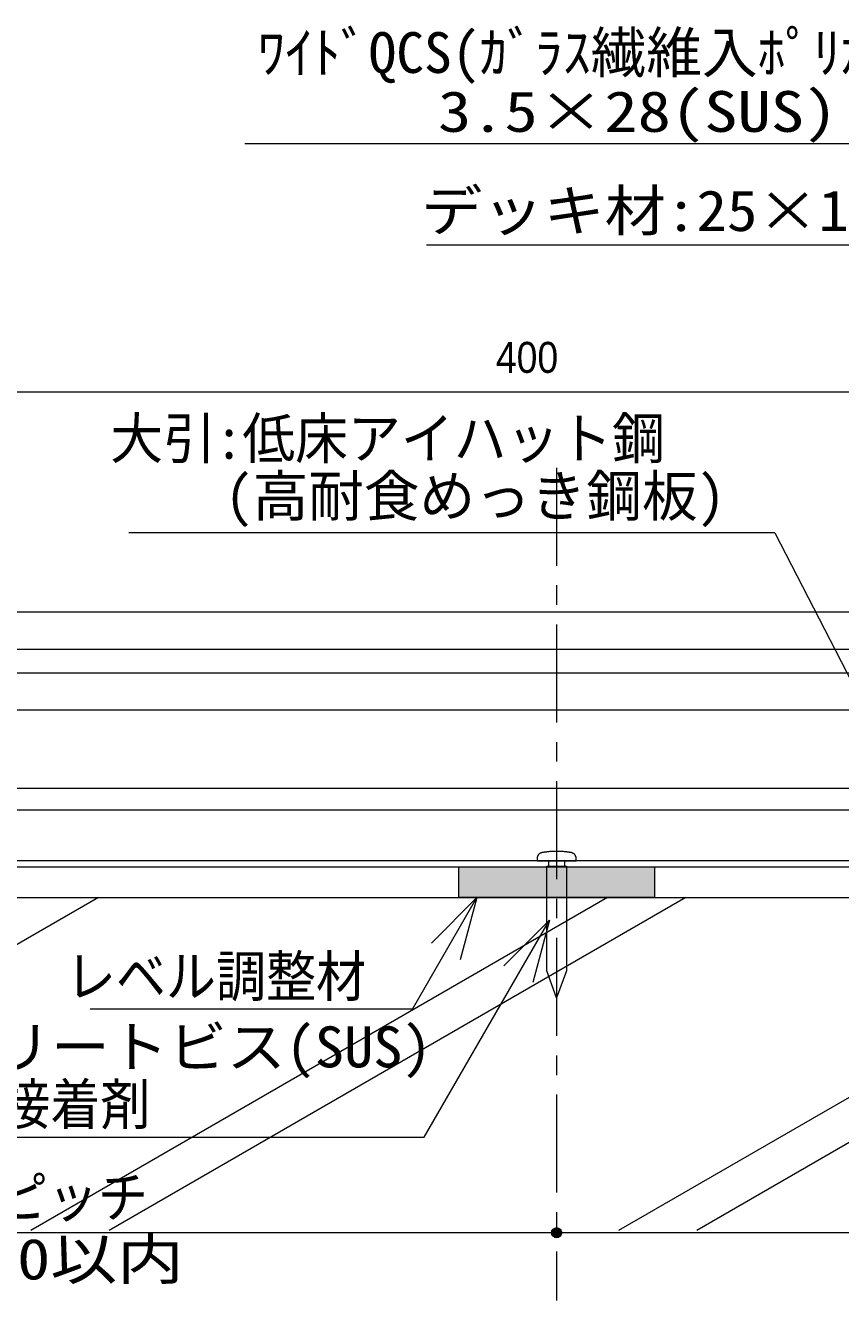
# Model space of a CAD drawing. Units: millimetres, scale not verified. Extents: x -4750 to 4750, y -3000 to 3000.
# Drawn here: x 3635.9 to 3844, y 347.3 to 672.8 of the extents above; entities that cross this region are included whole.
import ezdxf
from ezdxf.enums import TextEntityAlignment as Align

# ---------------------------------------------------------------- set-up
doc = ezdxf.new("R2010")
doc.units = ezdxf.units.MM
doc.header["$LTSCALE"] = 5
doc.linetypes.add('CHAIN1', pattern=[8, 5, -1, 1, -1])
for name, color, linetype, lineweight in [('0-0_デッキ', 7, 'Continuous', 9), ('0-1_束', 7, 'Continuous', 9), ('0-3_一般', 7, 'Continuous', 9), ('0-4_0', 7, 'Continuous', 9), ('0-6_文字', 7, 'Continuous', 9), ('0-7_寸法', 7, 'Continuous', 9), ('0-8_ビス', 7, 'Continuous', 9)]:
    doc.layers.add(name, color=color, linetype=linetype, lineweight=lineweight)
doc.styles.add('Osaka', font='')
doc.styles.add('ＭＳ ゴシック', font='')
doc.styles.get('Osaka').set_extended_font_data('Osaka')
doc.styles.get('ＭＳ ゴシック').set_extended_font_data('MS Gothic')

# ---------------------------------------------------------------- blocks, each defined once
blk = doc.blocks.new('グループ-75-1')
at = {"layer": '0-4_0'}
for p, q in [((111758.8, -8986.5), (99230.8, -8986.5)), ((111758.8, -9096.5), (99230.8, -9096.5)), ((111758.8, -9354.5), (99230.8, -9354.5)), ((111758.8, -9386.5), (99230.8, -9386.5))]:
    blk.add_line(p, q, dxfattribs=at)
blk = doc.blocks.new('グループ-85-1')
at = {"layer": '0-3_一般'}
for p, q in [((-40, 298), (-40, 326)), ((40, 326), (40, 298))]:
    blk.add_line(p, q, dxfattribs=at)
for points in [[(-92.2, 357.2), (-93.6, 355.4), (-94.9, 353.5), (-96.1, 351.6), (-97.1, 349.6), (-97.9, 347.6), (-98.6, 345.5), (-99.2, 343.4), (-99.6, 341.3), (-99.9, 339.3), (-100, 337.2), (-100, 336), (-100, 335.5), (-100, 335), (-100, 334.5), (-100, 334.1), (-100, 333.6), (-100, 333.1), (-100, 332.6), (-100, 332.1), (-100, 331.7), (-100, 331.2), (-100, 330.7), (-100, 330.2), (-100, 329.7), (-100, 329.3), (-100, 328.8), (-100, 328.3), (-100, 327.8), (-100, 327.3), (-100, 326.8), (-100, 326.4), (-97.6, 326), (-88.2, 326), (-78.8, 326), (-69.4, 326), (-60, 326), (-50.6, 326), (-41.2, 326), (-31.8, 326)], [(-17.1, 373.6), (-21.8, 373.4), (-26.5, 373.1), (-31.2, 372.8), (-35.9, 372.4), (-40.6, 371.9), (-45.3, 371.4), (-50, 370.8), (-51, 370.7), (-52.1, 370.5), (-53.1, 370.4), (-54.2, 370.3), (-55.2, 370.1), (-56.2, 370), (-57.3, 369.9), (-58.3, 369.7), (-59.3, 369.6), (-60.4, 369.5), (-61.4, 369.3), (-62.5, 369.2), (-63.5, 369.1), (-64.5, 368.9), (-65.6, 368.8), (-66.6, 368.7), (-67.7, 368.5), (-68.7, 368.4), (-69.7, 368.3), (-70.8, 368.1), (-71.8, 368), (-73.6, 367.7), (-75.6, 367.3), (-77.6, 366.8), (-79.6, 366.1), (-81.6, 365.2), (-83.5, 364.2), (-85.4, 363.1), (-87.3, 361.8), (-89, 360.4), (-90.7, 358.8), (-92.2, 357.2)], [(-31.8, 326), (-22.4, 326), (-12.9, 326), (-3.5, 326), (5.9, 326), (15.3, 326), (24.7, 326), (34.1, 326), (43.5, 326), (52.9, 326), (62.4, 326), (71.8, 326), (81.2, 326), (90.6, 326), (100, 326), (100, 326)], [(79.1, 366.3), (77.1, 366.9), (75.1, 367.4), (73.1, 367.8), (71.5, 368), (70.5, 368.2), (69.5, 368.3), (68.4, 368.4), (67.4, 368.6), (66.4, 368.7), (65.3, 368.8), (64.3, 369), (63.2, 369.1), (62.2, 369.2), (61.2, 369.4), (60.1, 369.5), (59.1, 369.6), (58, 369.8), (57, 369.9), (56, 370), (54.9, 370.2), (53.9, 370.3), (52.9, 370.4), (51.8, 370.6), (50.8, 370.7), (48.8, 370.9), (44.1, 371.5), (39.4, 372), (34.7, 372.5), (30, 372.8), (25.3, 373.2), (20.6, 373.5), (15.9, 373.7), (11.2, 373.8), (6.5, 373.9), (1.8, 374), (-2.9, 374), (-7.6, 373.9), (-12.4, 373.8), (-17.1, 373.6)], [(100, 326), (100, 326.5), (100, 327), (100, 327.4), (100, 327.9), (100, 328.4), (100, 328.9), (100, 329.4), (100, 329.9), (100, 330.3), (100, 330.8), (100, 331.3), (100, 331.8), (100, 332.3), (100, 332.7), (100, 333.2), (100, 333.7), (100, 334.2), (100, 334.7), (100, 335.2), (100, 335.6), (100, 336.1), (100, 337.7), (99.8, 339.8), (99.5, 341.8), (99.1, 343.9), (98.5, 346), (97.7, 348.1), (96.8, 350.1), (95.8, 352.1), (94.6, 354), (93.3, 355.8), (91.8, 357.6), (90.3, 359.2), (88.6, 360.7), (86.8, 362.1), (84.9, 363.4), (83, 364.5), (81.1, 365.4), (79.1, 366.3)]]:
    blk.add_lwpolyline(points, dxfattribs=at)
blk.add_lwpolyline([(50, 298), (50, -236), (0, -374), (-50, -236), (-50, 298)], close=True, dxfattribs=at)
blk = doc.blocks.new('シンボル-22')
at = {"layer": '0-3_一般'}
blk.add_blockref('グループ-85-1', (0, 0), dxfattribs=at)

msp = doc.modelspace()

# ---------------------------------------------------------------- hatches: boundary and pattern name
at = {"layer": '0-7_寸法'}
msp.add_hatch(color=256, dxfattribs=at).paths.add_polyline_path([(3772.833, 364.657, 1), (3770.246, 364.657, 1)])
msp.add_hatch(color=256, dxfattribs=at).paths.add_polyline_path([(3772.833, 364.657, 1), (3770.246, 364.657, 1)])

# ---------------------------------------------------------------- linework, layer by layer
at = {"layer": '0-0_デッキ'}
for p, q in [((3969.04, 522.994), (3491.54, 522.994)), ((3969.04, 513.494), (3491.54, 513.494)), ((3969.04, 507.494), (3491.54, 507.494)), ((3969.04, 497.994), (3491.54, 497.994))]:
    msp.add_line(p, q, dxfattribs=at)
at = {"layer": '0-1_束'}
msp.add_lwpolyline([(3746.54, 457.993), (3796.54, 457.993), (3796.54, 450.194), (3746.54, 450.194)], close=True, dxfattribs=at)
at = {"layer": '0-1_束', "color": 254}
msp.add_solid([(3746.54, 450.194), (3746.54, 457.993), (3796.54, 450.194), (3796.54, 457.993)], dxfattribs=at)
at = {"layer": '0-3_一般', "linetype": 'CHAIN1'}
msp.add_line((3771.54, 559.894), (3771.54, 347.346), dxfattribs=at)
at = {"layer": '0-3_一般'}
msp.add_line((3491.54, 450.193), (4117.801, 450.193), dxfattribs=at)
at = {"layer": '0-3_一般', "color": 134}
for p, q in [((3654.54, 450.193), (3507.315, 365.193)), ((3784.54, 450.193), (3637.315, 365.193)), ((3804.54, 450.193), (3657.315, 365.193)), ((3934.54, 450.193), (3787.315, 365.193)), ((3954.54, 450.193), (3807.315, 365.193))]:
    msp.add_line(p, q, dxfattribs=at)
at = {"layer": '0-6_文字'}
for p, q in [((3896.572, 642.6), (3691.961, 642.6)), ((3865.22, 616.734), (3738.331, 616.734)), ((3827.239, 543.316), (3662.28, 543.316)), ((3827.239, 543.316), (3866.47, 467.003)), ((3734.733, 421.689), (3751.19, 450.193)), ((3734.733, 421.689), (3652.419, 421.689))]:
    msp.add_line(p, q, dxfattribs=at)
for points in [[(3739.568, 438.572), (3751.19, 450.193), (3746.936, 434.318)], [(3584.285, 389.016), (3737.704, 389.016), (3769.68, 444.401)], [(3758.059, 432.779), (3769.68, 444.401), (3765.427, 428.526)]]:
    msp.add_lwpolyline(points, dxfattribs=at)
at = {"layer": '0-7_寸法'}
for p, q in [((3574.043, 579.236), (3969.036, 579.236)), ((4117.166, 364.657), (3491.54, 364.657))]:
    msp.add_line(p, q, dxfattribs=at)
msp.add_circle((3771.54, 364.657), 1.293, dxfattribs=at)
msp.add_circle((3771.54, 364.657), 1.293, dxfattribs=at)

# ---------------------------------------------------------------- block references
at = {"layer": '0-4_0', "xscale": 0.05, "yscale": 0.05}
msp.add_blockref('グループ-75-1', (-1470, 927.316), dxfattribs=at)
at = {"layer": '0-8_ビス', "xscale": 0.05, "yscale": 0.05}
msp.add_blockref('シンボル-22', (3771.54, 443.293), dxfattribs=at)

# ---------------------------------------------------------------- texts
at = {"layer": '0-6_文字', "style": 'ＭＳ ゴシック'}
for s, p in [('ﾜｲﾄﾞQCS(ｶﾞﾗｽ繊維入ﾎﾟﾘｶｰﾎﾞﾈｰﾄ)', (3695.118, 657.542)), ('\u3000\u3000(高耐食めっき鋼板)', (3658.447, 544.368))]:
    msp.add_text(s, height=10.41, dxfattribs=at).set_placement(p, align=Align.BOTTOM_LEFT)
for s, height, width, p in [('3.5×28(SUS)ビス固定', 10.41, 1.2, (3741.231, 642.506)), ('デッキ材:25×145開', 10.41, 1.1, (3736.953, 617.193)), ('大引:低床アイハット鋼', 10.41, 0.95, (3657.568, 559.078)), ('レベル調整材', 10.41, 0.9, (3646.224, 421.791)), ('コンクリートビス(SUS)', 10.45, 1.05, (3582.595, 403.719)), ('\u3000又は 接着剤', 10.41, 0.9, (3584.8, 389.117))]:
    msp.add_text(s, height=height, dxfattribs=dict(at, width=width)).set_placement(p, align=Align.BOTTOM_LEFT)
at = {"layer": '0-7_寸法'}
for s, height, style, width, p in [('400', 7.918, 'Osaka', 0.9, (3756.027, 581.736)), ('固定ピッチ', 10.41, 'ＭＳ ゴシック', 0.9, (3603.314, 365.399)), ('@600以内', 10.41, 'ＭＳ ゴシック', 1.2, (3608.281, 349.596))]:
    msp.add_text(s, height=height, dxfattribs=dict(at, style=style, width=width)).set_placement(p, align=Align.BOTTOM_LEFT)

doc.saveas('drawing.dxf')
